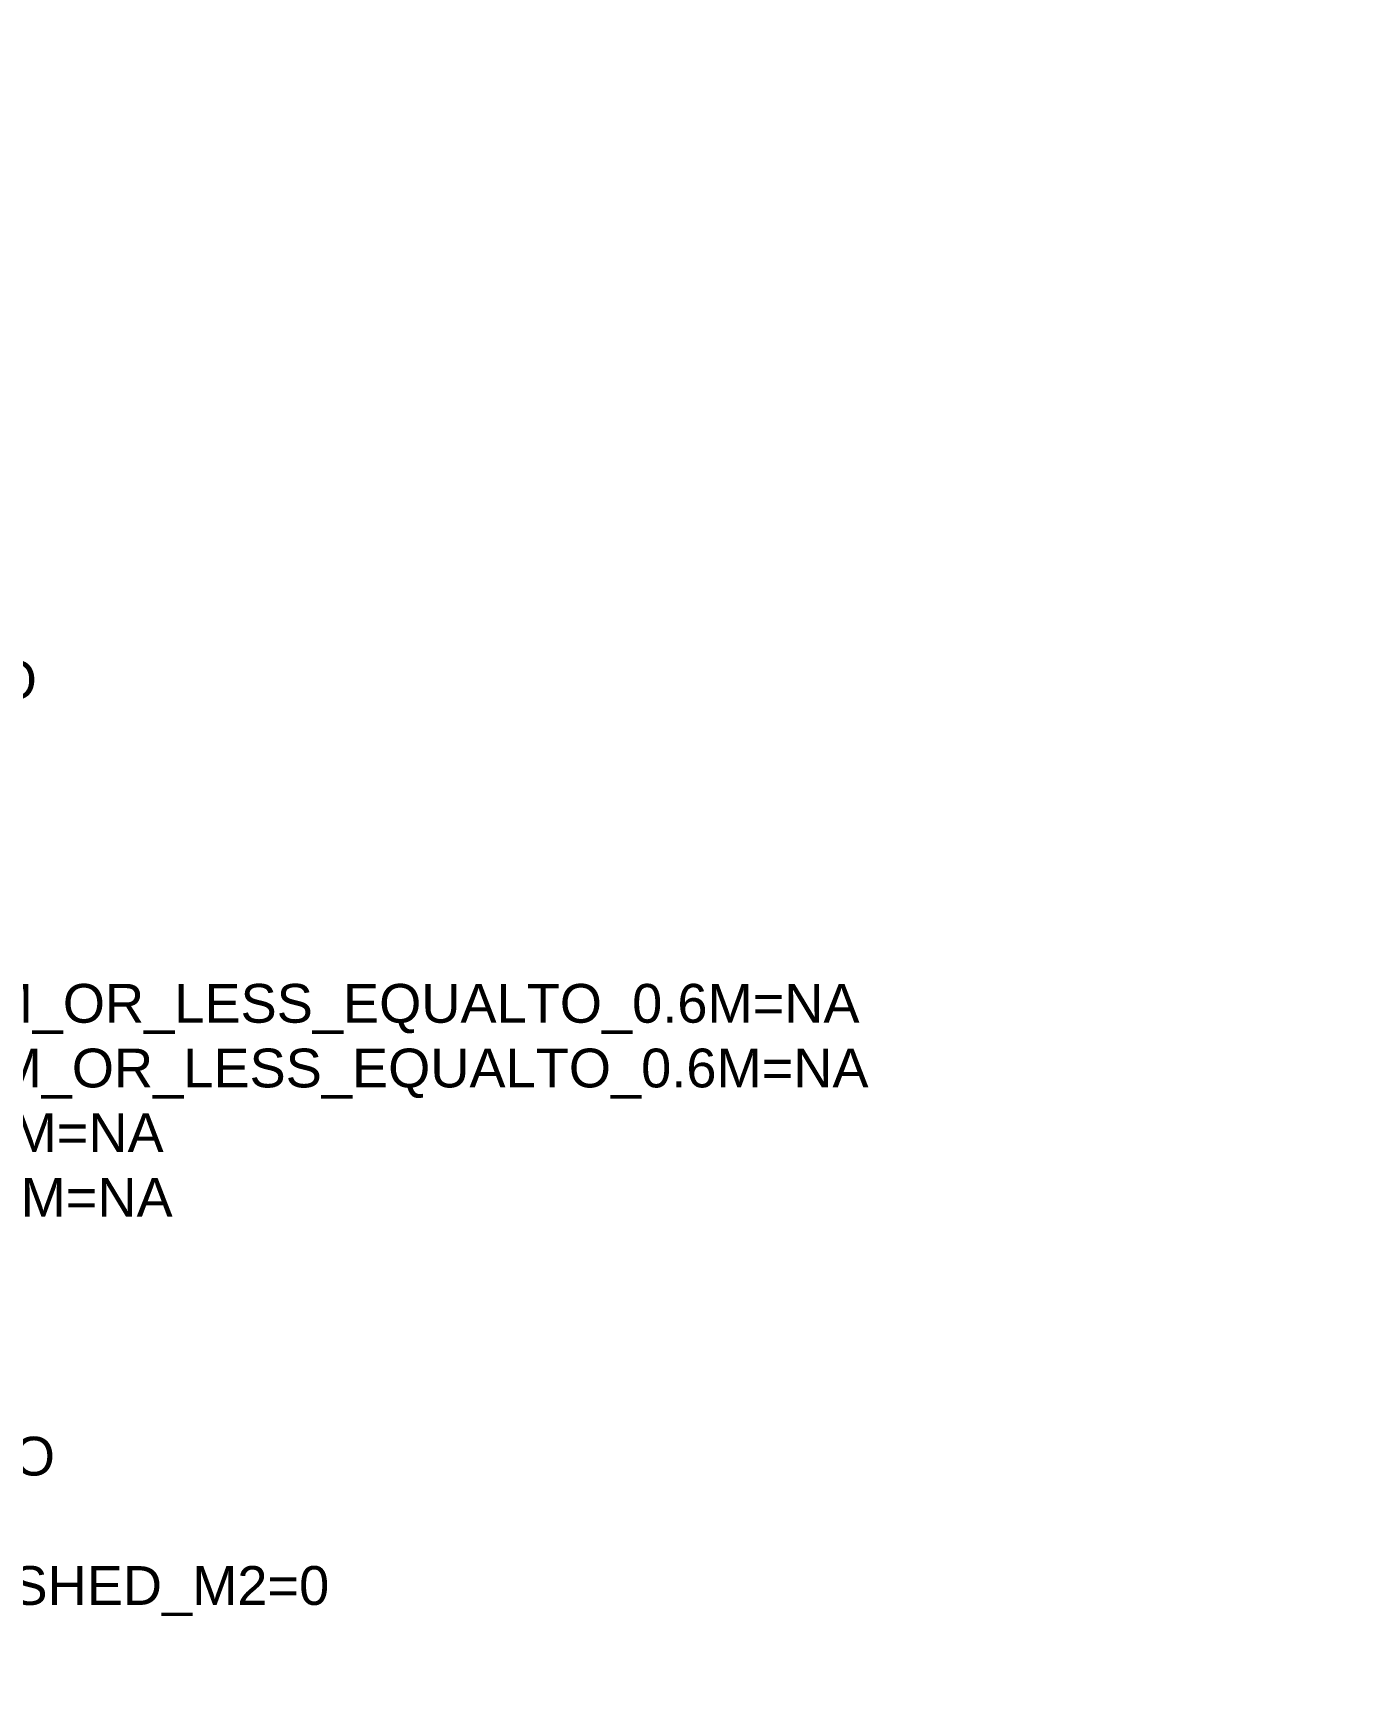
# Model space of a CAD drawing. Header units: metres. Extents: x -701442 to 358, y -36189 to 302.
# Drawn here: x 183.6 to 286.5, y 0.9 to 130.6 of the extents above; entities that cross this region are included whole.
import ezdxf

# ---------------------------------------------------------------- set-up
doc = ezdxf.new("R2010")
doc.units = ezdxf.units.M
doc.header["$MEASUREMENT"] = 0
doc.layers.add('PLAN_INFO', color=1, linetype='Continuous', plot=False)
doc.styles.get("Standard").update_dxf_attribs({"font": 'ARIAL.TTF'})
doc.dimstyles.new('1-100', dxfattribs={"dimtxt": 0.2, "dimasz": 0.1, "dimexe": 5, "dimexo": 5, "dimgap": 0.1, "dimtad": 1, "dimzin": 0, "dimdsep": 46, "dimtxsty": 'Standard', "dimblk": 'ARCHTICK', "dimcen": 0.09, "dimdle": 0.1, "dimse1": 1, "dimse2": 1, "dimclrd": 8, "dimclre": 8, "dimclrt": 256, "dimadec": 0, "dimazin": 0, "dimtfac": 1, "dimtofl": 0, "dimtmove": 0, "dimatfit": 3, "dimldrblk": 'ARCHTICK', "dimfxl": 1, "dimtolj": 1, "dimtzin": 0, "dimarcsym": 0})

# ---------------------------------------------------------------- blocks, each defined once
blk = doc.blocks.new('_ARCHTICK')
at = {"color": 0, "linetype": 'ByBlock', "const_width": 0.15}
blk.add_lwpolyline([(-0.5, -0.5), (0.5, 0.5)], dxfattribs=at)
blk = doc.blocks.new('*D76')
at = {"lineweight": -2, "transparency": 16777216}
blk.add_line((285.09, 147.7), (286.49, 147.7), dxfattribs=at)
at = {"layer": 'Defpoints', "color": 0, "transparency": 16777216}
for p in [(285.19, 147.7), (286.39, 147.7), (286.39, -36188.73)]:
    blk.add_point(p, dxfattribs=at)
at = {"lineweight": -2, "transparency": 16777216, "xscale": 0.1, "yscale": 0.1, "zscale": 0.1, "rotation": 180}
blk.add_blockref('_ARCHTICK', (285.19, 147.7), dxfattribs=at)
at = {"lineweight": -2, "transparency": 16777216, "xscale": 0.1, "yscale": 0.1, "zscale": 0.1}
blk.add_blockref('_ARCHTICK', (286.39, 147.7), dxfattribs=at)
at = {"transparency": 16777216, "insert": (285.79, 147.95), "char_height": 0.3, "attachment_point": 5}
blk.add_mtext('\\A1;1.20', dxfattribs=at)

msp = doc.modelspace()

# ---------------------------------------------------------------- texts
at = {"layer": 'PLAN_INFO', "insert": (96.23793, 111.86388), "char_height": 3.0405375, "width": 124.8030777, "attachment_point": 1}
msp.add_mtext('\\A1;{\\fArial Baltic|b0|i0|c0|p34;RS_NO=82/76\\PREVENUE_WARD=29\\PVILLAGE=KOTTOOLY\\PDESAM=KOTTOOLY\\P\\PPLOT_AREA_M2=263.00\\PDEPTH_CUTTING_MORE_THAN_1.5_M=NO\\PCRZ=NO\\PSECURITY_ZONE=NO\\PACCESS_WIDTH_M=2.70\\P\\POPENING_ABOVE_2.1_ON_SIDE_LESS_1M_OR_LESS_EQUALTO_0.6M=NA    \\POPENING_BELOW_2.1_ON_SIDE_LESS_1M_OR_LESS_EQUALTO_0.6M=NA\\POPENING_ABOVE_2.1_ON_REAR_LESS_1M=NA\\POPENING_BELOW_2.1_ON_REAR_LESS_1M=NA\\PNOC_TO_ABUT_SIDE=NA\\PNOC_TO_REAR_SIDE=NA\\P\\PWHETHER_GOVT_OR_AIDED_SCHOOL=NO\\PMECHANICAL_PARKING=0\\PEXISTING_FLOOR_AREA_TO_BE_DEMOLISHED_M2=0}', dxfattribs=at)

# ---------------------------------------------------------------- dimensions: what is measured, and where the dimension line sits
dim = msp.add_linear_dim(base=(286.38576, 147.7002), p1=(285.18576, 147.7002), p2=(286.38576, -36188.73248), dimstyle='1-100', override={"dimtxt": 0.3, "dimtad": 3, "dimclrd": 256, "dimfxlon": 1, "dimarcsym": 2})
dim.commit()
dim.dimension.update_dxf_attribs({"geometry": '*D76', "text_midpoint": (285.78576, 147.95338)})

doc.saveas('drawing.dxf')
